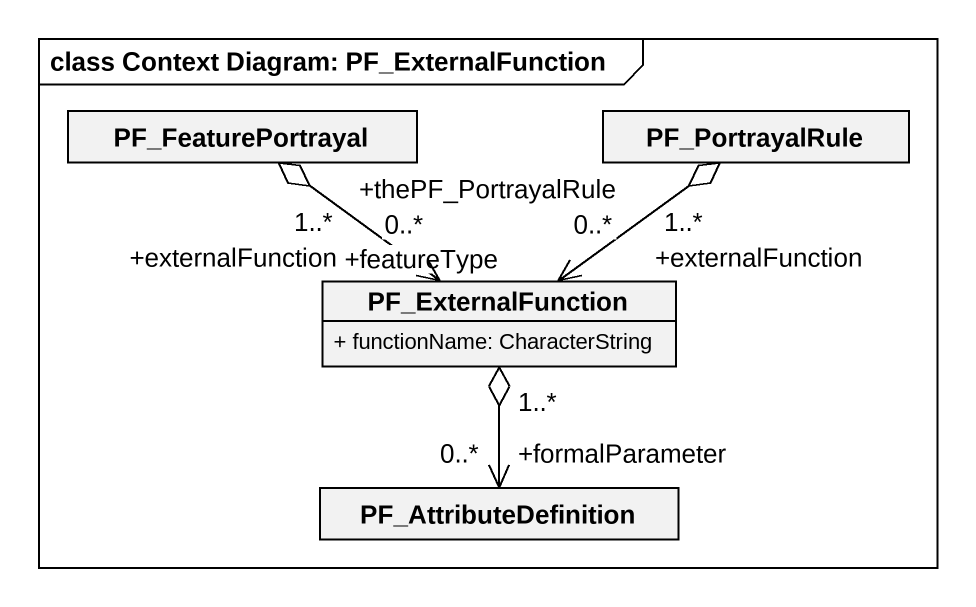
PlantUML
@startuml
mainframe class Context Diagram: PF_ExternalFunction
hide circle
hide empty members
skinparam classAttributeIconSize 0
class PF_FeaturePortrayal
class PF_PortrayalRule
class PF_ExternalFunction {
  + functionName: CharacterString
}
class PF_AttributeDefinition
PF_ExternalFunction "+externalFunction\n0..*" <-up-o "+featureType\n1..*" PF_FeaturePortrayal
PF_ExternalFunction "+externalFunction\n0..*" <-up-o "+thePF_PortrayalRule\n1..*" PF_PortrayalRule
PF_AttributeDefinition "+formalParameter\n0..*" <-up-o "1..*" PF_ExternalFunction
@enduml
